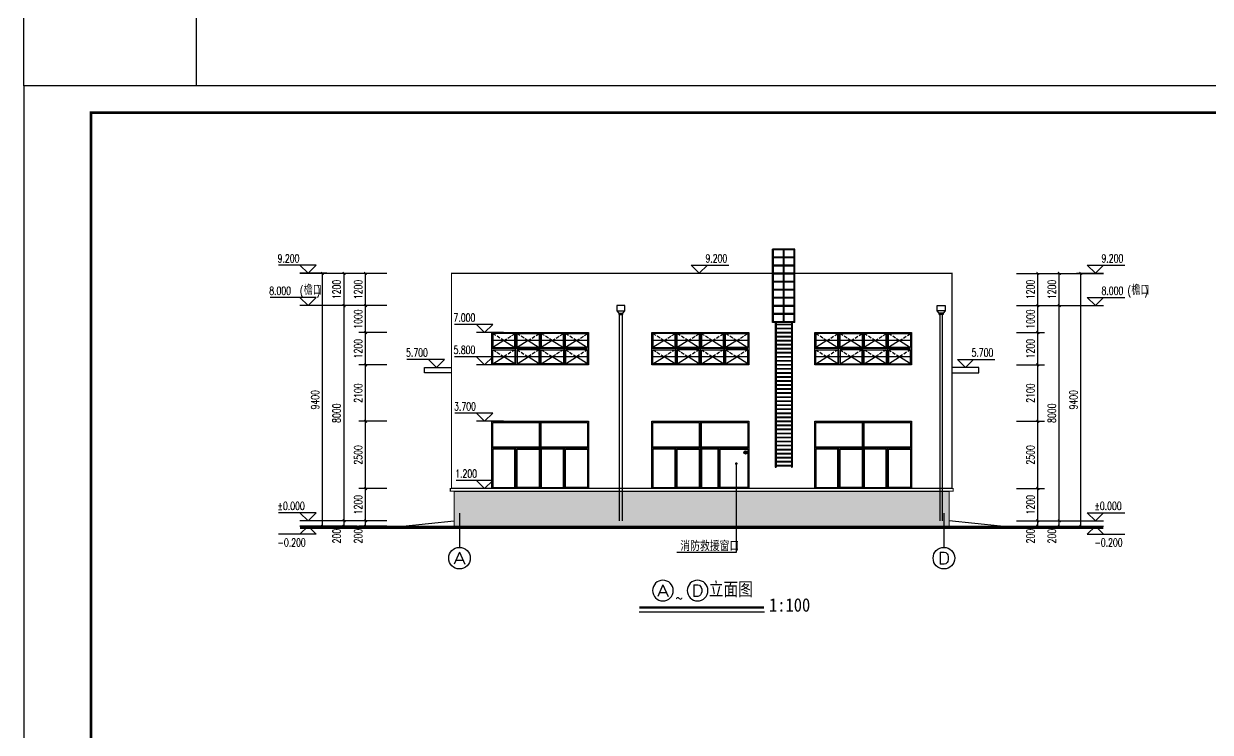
# Model space of a CAD drawing. Extents: x 4554681 to 4680693, y -485691 to -238770.
# Drawn here: x 4588255 to 4632344, y -450323 to -423979 of the extents above; entities that cross this region are included whole.
import ezdxf
from ezdxf.enums import TextEntityAlignment as Align

# ---------------------------------------------------------------- set-up
doc = ezdxf.new("R2010")
doc.units = 0
doc.header["$LTSCALE"] = 1000
doc.header["$MEASUREMENT"] = 0
doc.linetypes.add('DASH', pattern=[0.35, 0.25, -0.1])
doc.layers.get('0').update_dxf_attribs({"linetype": 'CONTINUOUS'})
doc.layers.get('Defpoints').update_dxf_attribs({"linetype": 'CONTINUOUS'})
doc.layers.add('_0', color=7, linetype='CONTINUOUS', lineweight=25)
for name, color, linetype in [('AXIS', 3, 'CONTINUOUS'), ('AXIS_TEXT', 7, 'CONTINUOUS'), ('DIM_ELEV', 3, 'CONTINUOUS'), ('DIM_LEAD', 3, 'CONTINUOUS'), ('E_STRM', 7, 'CONTINUOUS'), ('PUB_DIM', 3, 'CONTINUOUS'), ('PUB_HATCH', 8, 'CONTINUOUS'), ('PUB_TEXT', 7, 'CONTINUOUS'), ('PUB_TITLE', 4, 'CONTINUOUS'), ('WINDOW', 4, 'CONTINUOUS'), ('图名', 15, 'CONTINUOUS'), ('填充', 251, 'CONTINUOUS')]:
    doc.layers.add(name, color=color, linetype=linetype)
doc.styles.add('_HZTXT', font='txt.shx', dxfattribs={"width": 0.8, "bigfont": 'HZTXT.shx'})
doc.styles.add('_TCH_AXIS', font='COMPLEX', dxfattribs={"bigfont": 'GBCBIG'})
doc.styles.add('_TCH_DIM', font='SIMPLEX', dxfattribs={"bigfont": 'GBCBIG'})
doc.styles.add('_TCH_DIM_T3', font='SIMPLEX', dxfattribs={"width": 0.705882, "bigfont": 'GBCBIG'})
doc.styles.add('COMPLEX', font='COMPLEX')
doc.styles.add('宋体', font='', dxfattribs={"width": 0.7})
doc.styles.get('宋体').set_extended_font_data('SimSun')
doc.dimstyles.new('_TCH_ARCH&&100', dxfattribs={"dimtxt": 297.5, "dimasz": 100, "dimexe": 250, "dimexo": 300, "dimgap": 126.25, "dimtad": 1, "dimdec": 0, "dimzin": 0, "dimdsep": 46, "dimtxsty": '_TCH_DIM_T3', "dimblk": 'ARCHTICK', "dimcen": 0.09, "dimclrt": 7, "dimazin": 2, "dimtfac": 1, "dimtdec": 0, "dimtix": 1, "dimtmove": 2, "dimatfit": 3, "dimfxl": 0, "dimtolj": 1, "dimtzin": 0, "dimarcsym": 0})

# ---------------------------------------------------------------- blocks, each defined once
blk = doc.blocks.new('_ArchTick')
at = {"color": 0, "linetype": 'ByBlock', "const_width": 0.4}
blk.add_lwpolyline([(-0.5, -0.5), (0.5, 0.5)], dxfattribs=at)
blk = doc.blocks.new('*D104')
at = {"layer": 'Defpoints', "color": 0}
for p in [(4624848, -433260), (4625935, -433260), (4624848, -434460)]:
    blk.add_point(p, dxfattribs=at)
at = {"layer": 'PUB_DIM', "color": 0, "lineweight": -2}
for p, q in [((4625148, -433260), (4626185, -433260)), ((4625935, -434460), (4625935, -433260)), ((4625148, -434460), (4626185, -434460))]:
    blk.add_line(p, q, dxfattribs=at)
at = {"layer": 'PUB_DIM', "color": 0, "lineweight": -2, "xscale": 100, "yscale": 100, "zscale": 100}
for p, rotation in [((4625935, -433260), 90), ((4625935, -434460), 270)]:
    blk.add_blockref('_ArchTick', p, dxfattribs=dict(at, rotation=rotation))
at = {"layer": 'PUB_DIM', "color": 7, "insert": (4625660, -433860), "char_height": 297.5, "attachment_point": 5, "rotation": 90, "style": '_TCH_DIM_T3'}
blk.add_mtext('\\A1;1200', dxfattribs=at)
blk = doc.blocks.new('*D105')
at = {"layer": 'Defpoints', "color": 0}
for p in [(4624848, -434460), (4625935, -434460), (4624848, -435460)]:
    blk.add_point(p, dxfattribs=at)
at = {"layer": 'PUB_DIM', "color": 0, "lineweight": -2}
for p, q in [((4625148, -434460), (4626185, -434460)), ((4625935, -435460), (4625935, -434460)), ((4625148, -435460), (4626185, -435460))]:
    blk.add_line(p, q, dxfattribs=at)
at = {"layer": 'PUB_DIM', "color": 0, "lineweight": -2, "xscale": 100, "yscale": 100, "zscale": 100}
for p, rotation in [((4625935, -434460), 90), ((4625935, -435460), 270)]:
    blk.add_blockref('_ArchTick', p, dxfattribs=dict(at, rotation=rotation))
at = {"layer": 'PUB_DIM', "color": 7, "insert": (4625660, -434960), "char_height": 297.5, "attachment_point": 5, "rotation": 90, "style": '_TCH_DIM_T3'}
blk.add_mtext('\\A1;1000', dxfattribs=at)
blk = doc.blocks.new('*D106')
at = {"layer": 'Defpoints', "color": 0}
for p in [(4624848, -435460), (4625935, -435460), (4624848, -436661)]:
    blk.add_point(p, dxfattribs=at)
at = {"layer": 'PUB_DIM', "color": 0, "lineweight": -2}
for p, q in [((4625148, -435460), (4626185, -435460)), ((4625935, -436661), (4625935, -435460)), ((4625148, -436661), (4626185, -436661))]:
    blk.add_line(p, q, dxfattribs=at)
at = {"layer": 'PUB_DIM', "color": 0, "lineweight": -2, "xscale": 100, "yscale": 100, "zscale": 100}
for p, rotation in [((4625935, -435460), 90), ((4625935, -436661), 270)]:
    blk.add_blockref('_ArchTick', p, dxfattribs=dict(at, rotation=rotation))
at = {"layer": 'PUB_DIM', "color": 7, "insert": (4625660, -436060), "char_height": 297.5, "attachment_point": 5, "rotation": 90, "style": '_TCH_DIM_T3'}
blk.add_mtext('\\A1;1200', dxfattribs=at)
blk = doc.blocks.new('*D107')
at = {"layer": 'Defpoints', "color": 0}
for p in [(4624848, -436661), (4625935, -436661), (4624848, -438761)]:
    blk.add_point(p, dxfattribs=at)
at = {"layer": 'PUB_DIM', "color": 0, "lineweight": -2}
for p, q in [((4625148, -436661), (4626185, -436661)), ((4625935, -438761), (4625935, -436661)), ((4625148, -438761), (4626185, -438761))]:
    blk.add_line(p, q, dxfattribs=at)
at = {"layer": 'PUB_DIM', "color": 0, "lineweight": -2, "xscale": 100, "yscale": 100, "zscale": 100}
for p, rotation in [((4625935, -436661), 90), ((4625935, -438761), 270)]:
    blk.add_blockref('_ArchTick', p, dxfattribs=dict(at, rotation=rotation))
at = {"layer": 'PUB_DIM', "color": 7, "insert": (4625660, -437711), "char_height": 297.5, "attachment_point": 5, "rotation": 90, "style": '_TCH_DIM_T3'}
blk.add_mtext('\\A1;2100', dxfattribs=at)
blk = doc.blocks.new('*D108')
at = {"layer": 'Defpoints', "color": 0}
for p in [(4624848, -438761), (4625935, -438761), (4624848, -441260)]:
    blk.add_point(p, dxfattribs=at)
at = {"layer": 'PUB_DIM', "color": 0, "lineweight": -2}
for p, q in [((4625148, -438761), (4626185, -438761)), ((4625935, -441260), (4625935, -438761)), ((4625148, -441260), (4626185, -441260))]:
    blk.add_line(p, q, dxfattribs=at)
at = {"layer": 'PUB_DIM', "color": 0, "lineweight": -2, "xscale": 100, "yscale": 100, "zscale": 100}
for p, rotation in [((4625935, -438761), 90), ((4625935, -441260), 270)]:
    blk.add_blockref('_ArchTick', p, dxfattribs=dict(at, rotation=rotation))
at = {"layer": 'PUB_DIM', "color": 7, "insert": (4625660, -440010), "char_height": 297.5, "attachment_point": 5, "rotation": 90, "style": '_TCH_DIM_T3'}
blk.add_mtext('\\A1;2500', dxfattribs=at)
blk = doc.blocks.new('*D109')
at = {"layer": 'Defpoints', "color": 0}
for p in [(4624848, -441260), (4625935, -441260), (4624848, -442460)]:
    blk.add_point(p, dxfattribs=at)
at = {"layer": 'PUB_DIM', "color": 0, "lineweight": -2}
for p, q in [((4625148, -441260), (4626185, -441260)), ((4625935, -442460), (4625935, -441260)), ((4625148, -442460), (4626185, -442460))]:
    blk.add_line(p, q, dxfattribs=at)
at = {"layer": 'PUB_DIM', "color": 0, "lineweight": -2, "xscale": 100, "yscale": 100, "zscale": 100}
for p, rotation in [((4625935, -441260), 90), ((4625935, -442460), 270)]:
    blk.add_blockref('_ArchTick', p, dxfattribs=dict(at, rotation=rotation))
at = {"layer": 'PUB_DIM', "color": 7, "insert": (4625660, -441860), "char_height": 297.5, "attachment_point": 5, "rotation": 90, "style": '_TCH_DIM_T3'}
blk.add_mtext('\\A1;1200', dxfattribs=at)
blk = doc.blocks.new('*D110')
at = {"layer": 'Defpoints', "color": 0}
for p in [(4624848, -442460), (4625935, -442460), (4624848, -442660)]:
    blk.add_point(p, dxfattribs=at)
at = {"layer": 'PUB_DIM', "color": 0, "lineweight": -2}
for p, q in [((4625148, -442460), (4626185, -442460)), ((4625935, -442460), (4625935, -442360)), ((4625935, -442660), (4625935, -442460)), ((4625148, -442660), (4626185, -442660)), ((4625935, -442660), (4625935, -442760))]:
    blk.add_line(p, q, dxfattribs=at)
at = {"layer": 'PUB_DIM', "color": 0, "lineweight": -2, "xscale": 100, "yscale": 100, "zscale": 100}
for p, rotation in [((4625935, -442460), 270), ((4625935, -442660), 90)]:
    blk.add_blockref('_ArchTick', p, dxfattribs=dict(at, rotation=rotation))
at = {"layer": 'PUB_DIM', "color": 7, "insert": (4625660, -443030), "char_height": 297.5, "attachment_point": 5, "rotation": 90, "style": '_TCH_DIM_T3'}
blk.add_mtext('\\A1;200', dxfattribs=at)
blk = doc.blocks.new('*D111')
at = {"layer": 'Defpoints', "color": 0}
for p in [(4625948, -433260), (4627535, -433260), (4625948, -442660)]:
    blk.add_point(p, dxfattribs=at)
at = {"layer": 'PUB_DIM', "color": 0, "lineweight": -2}
for p, q in [((4626248, -433260), (4627785, -433260)), ((4627535, -442660), (4627535, -433260)), ((4626248, -442660), (4627785, -442660))]:
    blk.add_line(p, q, dxfattribs=at)
at = {"layer": 'PUB_DIM', "color": 0, "lineweight": -2, "xscale": 100, "yscale": 100, "zscale": 100}
for p, rotation in [((4627535, -433260), 90), ((4627535, -442660), 270)]:
    blk.add_blockref('_ArchTick', p, dxfattribs=dict(at, rotation=rotation))
at = {"layer": 'PUB_DIM', "color": 7, "insert": (4627260, -437960), "char_height": 297.5, "attachment_point": 5, "rotation": 90, "style": '_TCH_DIM_T3'}
blk.add_mtext('\\A1;9400', dxfattribs=at)
blk = doc.blocks.new('*D112')
at = {"layer": 'Defpoints', "color": 0}
for p in [(4625948, -433260), (4626735, -433260), (4625948, -434460)]:
    blk.add_point(p, dxfattribs=at)
at = {"layer": 'PUB_DIM', "color": 0, "lineweight": -2}
for p, q in [((4626248, -433260), (4626985, -433260)), ((4626735, -434460), (4626735, -433260)), ((4626248, -434460), (4626985, -434460))]:
    blk.add_line(p, q, dxfattribs=at)
at = {"layer": 'PUB_DIM', "color": 0, "lineweight": -2, "xscale": 100, "yscale": 100, "zscale": 100}
for p, rotation in [((4626735, -433260), 90), ((4626735, -434460), 270)]:
    blk.add_blockref('_ArchTick', p, dxfattribs=dict(at, rotation=rotation))
at = {"layer": 'PUB_DIM', "color": 7, "insert": (4626460, -433860), "char_height": 297.5, "attachment_point": 5, "rotation": 90, "style": '_TCH_DIM_T3'}
blk.add_mtext('\\A1;1200', dxfattribs=at)
blk = doc.blocks.new('*D113')
at = {"layer": 'Defpoints', "color": 0}
for p in [(4625948, -434460), (4626735, -434460), (4625948, -442460)]:
    blk.add_point(p, dxfattribs=at)
at = {"layer": 'PUB_DIM', "color": 0, "lineweight": -2}
for p, q in [((4626248, -434460), (4626985, -434460)), ((4626735, -442460), (4626735, -434460)), ((4626248, -442460), (4626985, -442460))]:
    blk.add_line(p, q, dxfattribs=at)
at = {"layer": 'PUB_DIM', "color": 0, "lineweight": -2, "xscale": 100, "yscale": 100, "zscale": 100}
for p, rotation in [((4626735, -434460), 90), ((4626735, -442460), 270)]:
    blk.add_blockref('_ArchTick', p, dxfattribs=dict(at, rotation=rotation))
at = {"layer": 'PUB_DIM', "color": 7, "insert": (4626460, -438460), "char_height": 297.5, "attachment_point": 5, "rotation": 90, "style": '_TCH_DIM_T3'}
blk.add_mtext('\\A1;8000', dxfattribs=at)
blk = doc.blocks.new('*D114')
at = {"layer": 'Defpoints', "color": 0}
for p in [(4625948, -442460), (4626735, -442460), (4625948, -442660)]:
    blk.add_point(p, dxfattribs=at)
at = {"layer": 'PUB_DIM', "color": 0, "lineweight": -2}
for p, q in [((4626248, -442460), (4626985, -442460)), ((4626735, -442460), (4626735, -442360)), ((4626735, -442660), (4626735, -442460)), ((4626248, -442660), (4626985, -442660)), ((4626735, -442660), (4626735, -442760))]:
    blk.add_line(p, q, dxfattribs=at)
at = {"layer": 'PUB_DIM', "color": 0, "lineweight": -2, "xscale": 100, "yscale": 100, "zscale": 100}
for p, rotation in [((4626735, -442460), 270), ((4626735, -442660), 90)]:
    blk.add_blockref('_ArchTick', p, dxfattribs=dict(at, rotation=rotation))
at = {"layer": 'PUB_DIM', "color": 7, "insert": (4626460, -443030), "char_height": 297.5, "attachment_point": 5, "rotation": 90, "style": '_TCH_DIM_T3'}
blk.add_mtext('\\A1;200', dxfattribs=at)
blk = doc.blocks.new('*D115')
at = {"layer": 'Defpoints', "color": 0}
for p in [(4600957, -433260), (4602044, -433260), (4602044, -434460)]:
    blk.add_point(p, dxfattribs=at)
at = {"layer": 'PUB_DIM', "color": 0, "lineweight": -2}
for p, q in [((4601744, -433260), (4600707, -433260)), ((4600957, -434460), (4600957, -433260)), ((4601744, -434460), (4600707, -434460))]:
    blk.add_line(p, q, dxfattribs=at)
at = {"layer": 'PUB_DIM', "color": 0, "lineweight": -2, "xscale": 100, "yscale": 100, "zscale": 100}
for p, rotation in [((4600957, -433260), 90), ((4600957, -434460), 270)]:
    blk.add_blockref('_ArchTick', p, dxfattribs=dict(at, rotation=rotation))
at = {"layer": 'PUB_DIM', "color": 7, "insert": (4600682, -433860), "char_height": 297.5, "attachment_point": 5, "rotation": 90, "style": '_TCH_DIM_T3'}
blk.add_mtext('\\A1;1200', dxfattribs=at)
blk = doc.blocks.new('*D116')
at = {"layer": 'Defpoints', "color": 0}
for p in [(4600957, -434460), (4602044, -434460), (4602044, -435460)]:
    blk.add_point(p, dxfattribs=at)
at = {"layer": 'PUB_DIM', "color": 0, "lineweight": -2}
for p, q in [((4601744, -434460), (4600707, -434460)), ((4600957, -435460), (4600957, -434460)), ((4601744, -435460), (4600707, -435460))]:
    blk.add_line(p, q, dxfattribs=at)
at = {"layer": 'PUB_DIM', "color": 0, "lineweight": -2, "xscale": 100, "yscale": 100, "zscale": 100}
for p, rotation in [((4600957, -434460), 90), ((4600957, -435460), 270)]:
    blk.add_blockref('_ArchTick', p, dxfattribs=dict(at, rotation=rotation))
at = {"layer": 'PUB_DIM', "color": 7, "insert": (4600682, -434960), "char_height": 297.5, "attachment_point": 5, "rotation": 90, "style": '_TCH_DIM_T3'}
blk.add_mtext('\\A1;1000', dxfattribs=at)
blk = doc.blocks.new('*D117')
at = {"layer": 'Defpoints', "color": 0}
for p in [(4600957, -435460), (4602044, -435460), (4602044, -436661)]:
    blk.add_point(p, dxfattribs=at)
at = {"layer": 'PUB_DIM', "color": 0, "lineweight": -2}
for p, q in [((4601744, -435460), (4600707, -435460)), ((4600957, -436661), (4600957, -435460)), ((4601744, -436661), (4600707, -436661))]:
    blk.add_line(p, q, dxfattribs=at)
at = {"layer": 'PUB_DIM', "color": 0, "lineweight": -2, "xscale": 100, "yscale": 100, "zscale": 100}
for p, rotation in [((4600957, -435460), 90), ((4600957, -436661), 270)]:
    blk.add_blockref('_ArchTick', p, dxfattribs=dict(at, rotation=rotation))
at = {"layer": 'PUB_DIM', "color": 7, "insert": (4600682, -436060), "char_height": 297.5, "attachment_point": 5, "rotation": 90, "style": '_TCH_DIM_T3'}
blk.add_mtext('\\A1;1200', dxfattribs=at)
blk = doc.blocks.new('*D118')
at = {"layer": 'Defpoints', "color": 0}
for p in [(4600957, -436661), (4602044, -436661), (4602044, -438761)]:
    blk.add_point(p, dxfattribs=at)
at = {"layer": 'PUB_DIM', "color": 0, "lineweight": -2}
for p, q in [((4601744, -436661), (4600707, -436661)), ((4600957, -438761), (4600957, -436661)), ((4601744, -438761), (4600707, -438761))]:
    blk.add_line(p, q, dxfattribs=at)
at = {"layer": 'PUB_DIM', "color": 0, "lineweight": -2, "xscale": 100, "yscale": 100, "zscale": 100}
for p, rotation in [((4600957, -436661), 90), ((4600957, -438761), 270)]:
    blk.add_blockref('_ArchTick', p, dxfattribs=dict(at, rotation=rotation))
at = {"layer": 'PUB_DIM', "color": 7, "insert": (4600682, -437711), "char_height": 297.5, "attachment_point": 5, "rotation": 90, "style": '_TCH_DIM_T3'}
blk.add_mtext('\\A1;2100', dxfattribs=at)
blk = doc.blocks.new('*D119')
at = {"layer": 'Defpoints', "color": 0}
for p in [(4600957, -438761), (4602044, -438761), (4602044, -441260)]:
    blk.add_point(p, dxfattribs=at)
at = {"layer": 'PUB_DIM', "color": 0, "lineweight": -2}
for p, q in [((4601744, -438761), (4600707, -438761)), ((4600957, -441260), (4600957, -438761)), ((4601744, -441260), (4600707, -441260))]:
    blk.add_line(p, q, dxfattribs=at)
at = {"layer": 'PUB_DIM', "color": 0, "lineweight": -2, "xscale": 100, "yscale": 100, "zscale": 100}
for p, rotation in [((4600957, -438761), 90), ((4600957, -441260), 270)]:
    blk.add_blockref('_ArchTick', p, dxfattribs=dict(at, rotation=rotation))
at = {"layer": 'PUB_DIM', "color": 7, "insert": (4600682, -440010), "char_height": 297.5, "attachment_point": 5, "rotation": 90, "style": '_TCH_DIM_T3'}
blk.add_mtext('\\A1;2500', dxfattribs=at)
blk = doc.blocks.new('*D120')
at = {"layer": 'Defpoints', "color": 0}
for p in [(4600957, -441260), (4602044, -441260), (4602044, -442460)]:
    blk.add_point(p, dxfattribs=at)
at = {"layer": 'PUB_DIM', "color": 0, "lineweight": -2}
for p, q in [((4601744, -441260), (4600707, -441260)), ((4600957, -442460), (4600957, -441260)), ((4601744, -442460), (4600707, -442460))]:
    blk.add_line(p, q, dxfattribs=at)
at = {"layer": 'PUB_DIM', "color": 0, "lineweight": -2, "xscale": 100, "yscale": 100, "zscale": 100}
for p, rotation in [((4600957, -441260), 90), ((4600957, -442460), 270)]:
    blk.add_blockref('_ArchTick', p, dxfattribs=dict(at, rotation=rotation))
at = {"layer": 'PUB_DIM', "color": 7, "insert": (4600682, -441860), "char_height": 297.5, "attachment_point": 5, "rotation": 90, "style": '_TCH_DIM_T3'}
blk.add_mtext('\\A1;1200', dxfattribs=at)
blk = doc.blocks.new('*D121')
at = {"layer": 'Defpoints', "color": 0}
for p in [(4600957, -442460), (4602044, -442460), (4602044, -442660)]:
    blk.add_point(p, dxfattribs=at)
at = {"layer": 'PUB_DIM', "color": 0, "lineweight": -2}
for p, q in [((4601744, -442460), (4600707, -442460)), ((4600957, -442460), (4600957, -442360)), ((4600957, -442660), (4600957, -442460)), ((4601744, -442660), (4600707, -442660)), ((4600957, -442660), (4600957, -442760))]:
    blk.add_line(p, q, dxfattribs=at)
at = {"layer": 'PUB_DIM', "color": 0, "lineweight": -2, "xscale": 100, "yscale": 100, "zscale": 100}
for p, rotation in [((4600957, -442460), 270), ((4600957, -442660), 90)]:
    blk.add_blockref('_ArchTick', p, dxfattribs=dict(at, rotation=rotation))
at = {"layer": 'PUB_DIM', "color": 7, "insert": (4600682, -443030), "char_height": 297.5, "attachment_point": 5, "rotation": 90, "style": '_TCH_DIM_T3'}
blk.add_mtext('\\A1;200', dxfattribs=at)
blk = doc.blocks.new('*D122')
at = {"layer": 'Defpoints', "color": 0}
for p in [(4599357, -433260), (4600944, -433260), (4600944, -442660)]:
    blk.add_point(p, dxfattribs=at)
at = {"layer": 'PUB_DIM', "color": 0, "lineweight": -2}
for p, q in [((4600644, -433260), (4599107, -433260)), ((4599357, -442660), (4599357, -433260)), ((4600644, -442660), (4599107, -442660))]:
    blk.add_line(p, q, dxfattribs=at)
at = {"layer": 'PUB_DIM', "color": 0, "lineweight": -2, "xscale": 100, "yscale": 100, "zscale": 100}
for p, rotation in [((4599357, -433260), 90), ((4599357, -442660), 270)]:
    blk.add_blockref('_ArchTick', p, dxfattribs=dict(at, rotation=rotation))
at = {"layer": 'PUB_DIM', "color": 7, "insert": (4599082, -437960), "char_height": 297.5, "attachment_point": 5, "rotation": 90, "style": '_TCH_DIM_T3'}
blk.add_mtext('\\A1;9400', dxfattribs=at)
blk = doc.blocks.new('*D123')
at = {"layer": 'Defpoints', "color": 0}
for p in [(4600157, -433260), (4600944, -433260), (4600944, -434460)]:
    blk.add_point(p, dxfattribs=at)
at = {"layer": 'PUB_DIM', "color": 0, "lineweight": -2}
for p, q in [((4600644, -433260), (4599907, -433260)), ((4600157, -434460), (4600157, -433260)), ((4600644, -434460), (4599907, -434460))]:
    blk.add_line(p, q, dxfattribs=at)
at = {"layer": 'PUB_DIM', "color": 0, "lineweight": -2, "xscale": 100, "yscale": 100, "zscale": 100}
for p, rotation in [((4600157, -433260), 90), ((4600157, -434460), 270)]:
    blk.add_blockref('_ArchTick', p, dxfattribs=dict(at, rotation=rotation))
at = {"layer": 'PUB_DIM', "color": 7, "insert": (4599882, -433860), "char_height": 297.5, "attachment_point": 5, "rotation": 90, "style": '_TCH_DIM_T3'}
blk.add_mtext('\\A1;1200', dxfattribs=at)
blk = doc.blocks.new('*D124')
at = {"layer": 'Defpoints', "color": 0}
for p in [(4600157, -434460), (4600944, -434460), (4600944, -442460)]:
    blk.add_point(p, dxfattribs=at)
at = {"layer": 'PUB_DIM', "color": 0, "lineweight": -2}
for p, q in [((4600644, -434460), (4599907, -434460)), ((4600157, -442460), (4600157, -434460)), ((4600644, -442460), (4599907, -442460))]:
    blk.add_line(p, q, dxfattribs=at)
at = {"layer": 'PUB_DIM', "color": 0, "lineweight": -2, "xscale": 100, "yscale": 100, "zscale": 100}
for p, rotation in [((4600157, -434460), 90), ((4600157, -442460), 270)]:
    blk.add_blockref('_ArchTick', p, dxfattribs=dict(at, rotation=rotation))
at = {"layer": 'PUB_DIM', "color": 7, "insert": (4599882, -438460), "char_height": 297.5, "attachment_point": 5, "rotation": 90, "style": '_TCH_DIM_T3'}
blk.add_mtext('\\A1;8000', dxfattribs=at)
blk = doc.blocks.new('*D125')
at = {"layer": 'Defpoints', "color": 0}
for p in [(4600157, -442460), (4600944, -442460), (4600944, -442660)]:
    blk.add_point(p, dxfattribs=at)
at = {"layer": 'PUB_DIM', "color": 0, "lineweight": -2}
for p, q in [((4600644, -442460), (4599907, -442460)), ((4600157, -442460), (4600157, -442360)), ((4600157, -442660), (4600157, -442460)), ((4600644, -442660), (4599907, -442660)), ((4600157, -442660), (4600157, -442760))]:
    blk.add_line(p, q, dxfattribs=at)
at = {"layer": 'PUB_DIM', "color": 0, "lineweight": -2, "xscale": 100, "yscale": 100, "zscale": 100}
for p, rotation in [((4600157, -442460), 270), ((4600157, -442660), 90)]:
    blk.add_blockref('_ArchTick', p, dxfattribs=dict(at, rotation=rotation))
at = {"layer": 'PUB_DIM', "color": 7, "insert": (4599882, -443030), "char_height": 297.5, "attachment_point": 5, "rotation": 90, "style": '_TCH_DIM_T3'}
blk.add_mtext('\\A1;200', dxfattribs=at)
blk = doc.blocks.new('_RAINH')
blk.add_lwpolyline([(-150, 0), (-150, -200), (150, -200), (150, 0)], close=True)
for points in [[(-150, -200), (-75, -280), (75, -280), (150, -200)], [(-75, -280), (-75, -330), (75, -330), (75, -280)]]:
    blk.add_lwpolyline(points)
blk = doc.blocks.new('C-3015')
at = {"layer": 'PUB_HATCH', "linetype": 'DASH', "ltscale": 0.5}
for p, q in [((733687, 126065), (733277, 126325)), ((733687, 126065), (734097, 126325)), ((734587, 126065), (734177, 126325)), ((734587, 126065), (734997, 126325)), ((735487, 126065), (735077, 126325)), ((735487, 126065), (735897, 126325)), ((736387, 126065), (735977, 126325)), ((736387, 126065), (736797, 126325)), ((733277, 125725), (733687, 125465)), ((734097, 125725), (733687, 125465)), ((734177, 125725), (734587, 125465)), ((734997, 125725), (734587, 125465)), ((735077, 125725), (735487, 125465)), ((735897, 125725), (735487, 125465)), ((735977, 125725), (736387, 125465)), ((736797, 125725), (736387, 125465))]:
    blk.add_line(p, q, dxfattribs=at)
at = {"layer": 'PUB_HATCH'}
for p, q in [((736837, 126065), (733237, 126065)), ((733687, 126065), (733277, 125805)), ((733687, 126065), (734097, 125805)), ((734587, 126065), (734177, 125805)), ((734587, 126065), (734997, 125805)), ((735487, 126065), (735077, 125805)), ((735487, 126065), (735897, 125805)), ((736387, 126065), (735977, 125805)), ((736387, 126065), (736797, 125805)), ((736837, 125465), (733237, 125465)), ((733277, 125205), (733687, 125465)), ((734097, 125205), (733687, 125465)), ((734177, 125205), (734587, 125465)), ((734997, 125205), (734587, 125465)), ((735077, 125205), (735487, 125465)), ((735897, 125205), (735487, 125465)), ((735977, 125205), (736387, 125465)), ((736797, 125205), (736387, 125465))]:
    blk.add_line(p, q, dxfattribs=at)
at = {"layer": 'WINDOW', "color": 160}
for p, q in [((734137, 125165), (734137, 126365)), ((735037, 125165), (735037, 126365)), ((735937, 125165), (735937, 126365)), ((736797, 125765), (733237, 125765))]:
    blk.add_line(p, q, dxfattribs=at)
for points in [[(733237, 126365), (736837, 126365), (736837, 125165), (733237, 125165)], [(734097, 126325), (733277, 126325), (733277, 125805), (734097, 125805)], [(734177, 126325), (734997, 126325), (734997, 125805), (734177, 125805)], [(735897, 126325), (735077, 126325), (735077, 125805), (735897, 125805)], [(735977, 126325), (736797, 126325), (736797, 125805), (735977, 125805)], [(734097, 125205), (733277, 125205), (733277, 125725), (734097, 125725)], [(734177, 125205), (734997, 125205), (734997, 125725), (734177, 125725)], [(735897, 125205), (735077, 125205), (735077, 125725), (735897, 125725)], [(735977, 125205), (736797, 125205), (736797, 125725), (735977, 125725)]]:
    blk.add_lwpolyline(points, close=True, dxfattribs=at)
blk = doc.blocks.new('_AXISO')
blk.add_circle((0, 0), 0.5)
at = {"layer": 'AXIS_TEXT', "style": 'COMPLEX', "width": 1.041667}
blk.add_attdef('A', text='', height=0.56, dxfattribs=at).set_placement((-0.25, -0.28), (0.25, -0.28), align=Align.FIT)

msp = doc.modelspace()

# ---------------------------------------------------------------- hatches: boundary and pattern name
at = {"layer": '_0'}
msp.add_hatch(color=0, dxfattribs=at).paths.add_polyline_path([(4615025.9, -439919.2, -1), (4615125.9, -439919.2, -1)])
at = {"layer": '填充', "linetype": 'ByBlock', "lineweight": 100}
h = msp.add_hatch(dxfattribs=at)
h.set_pattern_fill('AR-B816C', color=256, scale=200)
h.set_pattern_definition([(180, (15848423.03, 300959.88), (-245.692378, 245.692378), [479.867928, -11.51682]), (180, (15848668.72, 300971.4), (-245.692378, 245.692378), [479.867928, -11.51682]), (90, (15848423.03, 300959.88), (245.692378, 245.692378), [-257.20918, 234.175548]), (90, (15848434.54, 300959.88), (245.692378, 245.692378), [-257.20918, 234.175548])])
h.paths.add_polyline_path([(4622646, -442660.4), (4622646, -441360.4), (4604246, -441360.4), (4604246, -442660.4)])

# ---------------------------------------------------------------- linework, layer by layer
at = {"color": 8}
for p, q in [((4616081, -435088), (4616081, -432358)), ((4616911, -432358), (4616081, -432358)), ((4616911, -432388), (4616081, -432388)), ((4616111, -432658), (4616111, -432388)), ((4616481, -432658), (4616481, -432388)), ((4616511, -432658), (4616511, -432388)), ((4616881, -432658), (4616881, -432388)), ((4616911, -435088), (4616911, -432358)), ((4616911, -432658), (4616081, -432658)), ((4616911, -432688), (4616081, -432688)), ((4616111, -432958), (4616111, -432688)), ((4616481, -432958), (4616481, -432688)), ((4616511, -432958), (4616511, -432688)), ((4616881, -432958), (4616881, -432688)), ((4616911, -432958), (4616081, -432958)), ((4616911, -432988), (4616081, -432988)), ((4616911, -433258), (4616081, -433258)), ((4616911, -433288), (4616081, -433288)), ((4616111, -433258), (4616111, -432988)), ((4616111, -433558), (4616111, -433288)), ((4616481, -433258), (4616481, -432988)), ((4616481, -433558), (4616481, -433288)), ((4616511, -433258), (4616511, -432988)), ((4616511, -433558), (4616511, -433288)), ((4616881, -433258), (4616881, -432988)), ((4616881, -433558), (4616881, -433288)), ((4616911, -433558), (4616081, -433558)), ((4616911, -433588), (4616081, -433588)), ((4616111, -433858), (4616111, -433588)), ((4616481, -433858), (4616481, -433588)), ((4616511, -433858), (4616511, -433588)), ((4616881, -433858), (4616881, -433588)), ((4616911, -433858), (4616081, -433858)), ((4616911, -433888), (4616081, -433888)), ((4616911, -434158), (4616081, -434158)), ((4616911, -434188), (4616081, -434188)), ((4616111, -434158), (4616111, -433888)), ((4616111, -434458), (4616111, -434188)), ((4616481, -434158), (4616481, -433888)), ((4616481, -434458), (4616481, -434188)), ((4616511, -434158), (4616511, -433888)), ((4616511, -434458), (4616511, -434188)), ((4616881, -434158), (4616881, -433888)), ((4616881, -434458), (4616881, -434188)), ((4616911, -434458), (4616081, -434458)), ((4616911, -434488), (4616081, -434488)), ((4616111, -434758), (4616111, -434488)), ((4616481, -434758), (4616481, -434488)), ((4616511, -434758), (4616511, -434488)), ((4616881, -434758), (4616881, -434488)), ((4616911, -434758), (4616081, -434758)), ((4616911, -434788), (4616081, -434788)), ((4616911, -435058), (4616081, -435058)), ((4616911, -435088), (4616081, -435088)), ((4616111, -435058), (4616111, -434788)), ((4616181, -435088), (4616181, -440460.4)), ((4616211, -435088), (4616211, -440460.4)), ((4616781, -435158), (4616211, -435158)), ((4616481, -435058), (4616481, -434788)), ((4616511, -435058), (4616511, -434788)), ((4616781, -435088), (4616781, -440460.4)), ((4616811, -435088), (4616811, -440460.4)), ((4616881, -435058), (4616881, -434788)), ((4616781, -435178), (4616211, -435178)), ((4616781, -435308), (4616211, -435308)), ((4616781, -435328), (4616211, -435328)), ((4616781, -435458), (4616211, -435458)), ((4616781, -435478), (4616211, -435478)), ((4616781, -435608), (4616211, -435608)), ((4616781, -435628), (4616211, -435628)), ((4616781, -435758), (4616211, -435758)), ((4616781, -435778), (4616211, -435778)), ((4616781, -435908), (4616211, -435908)), ((4616781, -435928), (4616211, -435928)), ((4616781, -436058), (4616211, -436058)), ((4616781, -436078), (4616211, -436078)), ((4616781, -436208), (4616211, -436208)), ((4616781, -436228), (4616211, -436228)), ((4616781, -436358), (4616211, -436358)), ((4616781, -436378), (4616211, -436378)), ((4616781, -436508), (4616211, -436508)), ((4616781, -436528), (4616211, -436528)), ((4616781, -436658), (4616211, -436658)), ((4616781, -436678), (4616211, -436678)), ((4616781, -436808), (4616211, -436808)), ((4616781, -436828), (4616211, -436828)), ((4616781, -436958), (4616211, -436958)), ((4616781, -436978), (4616211, -436978)), ((4616781, -437108), (4616211, -437108)), ((4616781, -437128), (4616211, -437128)), ((4616781, -437258), (4616211, -437258)), ((4616781, -437278), (4616211, -437278)), ((4616781, -437408), (4616211, -437408)), ((4616781, -437428), (4616211, -437428)), ((4616781, -437558), (4616211, -437558)), ((4616781, -437578), (4616211, -437578)), ((4616781, -437708), (4616211, -437708)), ((4616781, -437728), (4616211, -437728)), ((4616781, -437858), (4616211, -437858)), ((4616781, -437878), (4616211, -437878)), ((4616781, -438008), (4616211, -438008)), ((4616781, -438028), (4616211, -438028)), ((4616781, -438158), (4616211, -438158)), ((4616781, -438178), (4616211, -438178)), ((4616781, -438308), (4616211, -438308)), ((4616781, -438328), (4616211, -438328)), ((4616781, -438458), (4616211, -438458)), ((4616781, -438478), (4616211, -438478)), ((4616781, -438608), (4616211, -438608)), ((4616781, -438628), (4616211, -438628)), ((4616781, -438758), (4616211, -438758)), ((4616781, -438758), (4616211, -438758)), ((4616781, -438778), (4616211, -438778)), ((4616781, -438778), (4616211, -438778)), ((4616781, -438908), (4616211, -438908)), ((4616781, -438928), (4616211, -438928)), ((4616781, -439058), (4616211, -439058)), ((4616781, -439078), (4616211, -439078)), ((4616781, -439208), (4616211, -439208)), ((4616781, -439228), (4616211, -439228)), ((4616781, -439358), (4616211, -439358)), ((4616781, -439378), (4616211, -439378)), ((4616781, -439508), (4616211, -439508)), ((4616781, -439528), (4616211, -439528)), ((4616781, -439658), (4616211, -439658)), ((4616781, -439678), (4616211, -439678)), ((4616781, -439808), (4616211, -439808)), ((4616781, -439828), (4616211, -439828)), ((4616781, -439958), (4616211, -439958)), ((4616781, -439978), (4616211, -439978)), ((4616781, -440108), (4616211, -440108)), ((4616781, -440128), (4616211, -440128)), ((4616781, -440258), (4616211, -440258)), ((4616781, -440278), (4616211, -440278)), ((4616781, -440408), (4616211, -440408)), ((4616781, -440428), (4616211, -440428)), ((4616181, -440460.4), (4616211, -440460.4)), ((4616781, -440460.4), (4616811, -440460.4))]:
    msp.add_line(p, q, dxfattribs=at)
for p, q in [((4610396.6, -442460.4), (4610396.6, -434788)), ((4610521.6, -434788), (4610496.6, -434788)), ((4610496.6, -434788), (4610496.6, -442460.4)), ((4622271, -434788), (4622296, -434788)), ((4622296, -434788), (4622296, -442460.4)), ((4622396, -442460.4), (4622396, -434788))]:
    msp.add_line(p, q)
for points in [[(4604146, -436960.4), (4603146, -436960.4), (4603146, -436760.4), (4604146, -436760.4)], [(4622746, -436960.4), (4623746, -436960.4), (4623746, -436760.4), (4622746, -436760.4)]]:
    msp.add_lwpolyline(points)
at = {"layer": '_0', "color": 0}
for p, q in [((4622746, -441260.4), (4604146, -441260.4)), ((4604246, -441360.4), (4622646, -441360.4)), ((4602346, -442660.4), (4604246, -442460.4)), ((4624546, -442660.4), (4622646, -442460.4)), ((4598518, -442660.4), (4628374.1, -442660.4))]:
    msp.add_line(p, q, dxfattribs=at)
msp.add_lwpolyline([(4588254.8, -422737.3), (4594667.2, -422737.3), (4594667.2, -426290.7), (4588254.8, -426290.7)], close=True, dxfattribs=at)
for points, const_width in [([(4604246, -442660.4), (4604246, -441360.4), (4604106, -441360.4), (4604106, -441260.4), (4604146, -441260.4), (4604146, -433258), (4622746, -433258), (4622746, -441260.4), (4622786, -441260.4), (4622786, -441360.4), (4622646, -441360.4), (4622646, -442660.4)], 40), ([(4598518, -442710.4), (4628374.1, -442710.4)], 100)]:
    msp.add_lwpolyline(points, dxfattribs=dict(at, const_width=const_width))
for radius in [60, 50]:
    msp.add_circle((4615075.9, -439919.2), radius, dxfattribs=at)
at = {"layer": 'AXIS'}
for p, q in [((4614731.9, -440333.1), (4614731.9, -443642.1)), ((4614731.9, -443642.1), (4612527.4, -443642.1))]:
    msp.add_line(p, q, dxfattribs=at)
at = {"layer": 'AXIS', "color": 0}
for p, q in [((4604446, -442180.9), (4604446, -443449)), ((4622446.6, -442180.9), (4622446.6, -443449))]:
    msp.add_line(p, q, dxfattribs=at)
for centre in [(4604446, -443849), (4622446.6, -443849)]:
    msp.add_circle(centre, 400, dxfattribs=at)
at = {"layer": 'DIM_ELEV'}
for p, q in [((4599118, -432958), (4597719.1, -432958)), ((4598818, -433258), (4598518, -432958)), ((4599518, -433258), (4598518, -433258)), ((4598818, -433258), (4599118, -432958)), ((4612658.7, -433258), (4613658.7, -433258)), ((4613358.7, -433258), (4613058.7, -432958)), ((4613058.7, -432958), (4614457.6, -432958)), ((4613358.7, -433258), (4613658.7, -432958)), ((4627374.1, -433258), (4628374.1, -433258)), ((4628074.1, -433258), (4627774.1, -432958)), ((4627774.1, -432958), (4629173, -432958)), ((4628074.1, -433258), (4628374.1, -432958)), ((4599118, -434160.4), (4597407.1, -434160.4)), ((4598818, -434460.4), (4598518, -434160.4)), ((4598818, -434460.4), (4599118, -434160.4)), ((4628074.1, -434460.4), (4627774.1, -434160.4)), ((4627774.1, -434160.4), (4629173, -434160.4)), ((4628074.1, -434460.4), (4628374.1, -434160.4)), ((4599518, -434460.4), (4598518, -434460.4)), ((4627374.1, -434460.4), (4628374.1, -434460.4)), ((4605680, -435160.4), (4604255.5, -435160.4)), ((4605380, -435460.4), (4605080, -435160.4)), ((4605380, -435460.4), (4605680, -435160.4)), ((4606080, -435460.4), (4605080, -435460.4)), ((4603889.9, -436460.4), (4602491, -436460.4)), ((4603589.9, -436760.4), (4603289.9, -436460.4)), ((4603589.9, -436760.4), (4603889.9, -436460.4)), ((4605680, -436360.4), (4604256, -436360.4)), ((4605380, -436660.4), (4605080, -436360.4)), ((4605380, -436660.4), (4605680, -436360.4)), ((4623246, -436760.4), (4622946, -436460.4)), ((4622946, -436460.4), (4624344.9, -436460.4)), ((4623246, -436760.4), (4623546, -436460.4)), ((4606080, -436660.4), (4605080, -436660.4)), ((4605680, -438460.4), (4604276.7, -438460.4)), ((4605380, -438760.4), (4605080, -438460.4)), ((4605380, -438760.4), (4605680, -438460.4)), ((4606080, -438760.4), (4605080, -438760.4)), ((4605680, -440960.4), (4604317.4, -440960.4)), ((4605380, -441260.4), (4605080, -440960.4)), ((4606080, -441260.4), (4605080, -441260.4)), ((4605380, -441260.4), (4605680, -440960.4)), ((4599118, -442160.4), (4597719.1, -442160.4)), ((4598818, -442460.4), (4598518, -442160.4)), ((4598818, -442460.4), (4599118, -442160.4)), ((4628074.1, -442460.4), (4627774.1, -442160.4)), ((4627774.1, -442160.4), (4629173, -442160.4)), ((4628074.1, -442460.4), (4628374.1, -442160.4)), ((4599946.6, -442460.4), (4598518, -442460.4)), ((4626945.4, -442460.4), (4628374.1, -442460.4)), ((4599118, -442960.4), (4597719.1, -442960.4)), ((4598818, -442660.4), (4598518, -442960.4)), ((4599518, -442660.4), (4598518, -442660.4)), ((4598818, -442660.4), (4599118, -442960.4)), ((4627374.1, -442660.4), (4628374.1, -442660.4)), ((4628074.1, -442660.4), (4627774.1, -442960.4)), ((4627774.1, -442960.4), (4629173, -442960.4)), ((4628074.1, -442660.4), (4628374.1, -442960.4))]:
    msp.add_line(p, q, dxfattribs=at)
at = {"layer": 'DIM_LEAD', "const_width": 48}
msp.add_lwpolyline([(4614731.9, -440357.1, -1), (4614731.9, -440309.1, -1)], format="xyb", close=True, dxfattribs=at)
at = {"layer": 'E_STRM'}
for p, q in [((4610496.6, -434788), (4610496.6, -442460.4)), ((4622296, -434788), (4622296, -442460.4))]:
    msp.add_line(p, q, dxfattribs=at)
at = {"layer": 'PUB_DIM'}
for p, q in [((4601444.5, -433260), (4598518, -433260)), ((4625447.5, -433260), (4628374.1, -433260)), ((4601444.5, -434460.4), (4598518, -434460.4)), ((4625447.5, -434460.4), (4628374.1, -434460.4)), ((4601444.5, -442460.4), (4598518, -442460.4)), ((4625447.5, -442460.4), (4628374.1, -442460.4))]:
    msp.add_line(p, q, dxfattribs=at)
at = {"layer": 'PUB_TITLE', "color": 4}
msp.add_lwpolyline([(4588254.8, -485690.7), (4672354.8, -485690.7), (4672354.8, -426290.7), (4588254.8, -426290.7)], close=True, dxfattribs=at)
at = {"layer": 'PUB_TITLE', "color": 4, "const_width": 100}
msp.add_lwpolyline([(4590754.8, -484690.7), (4671354.8, -484690.7), (4671354.8, -427290.7), (4590754.8, -427290.7)], close=True, dxfattribs=at)
at = {"layer": 'WINDOW', "color": 160}
for p, q in [((4607446, -439760.4), (4605646, -439760.4)), ((4606546, -441260.4), (4606546, -439760.4)), ((4609246, -439760.4), (4607446, -439760.4)), ((4608346, -441260.4), (4608346, -439760.4)), ((4613396, -439760.4), (4611596, -439760.4)), ((4612496, -441260.4), (4612496, -439760.4)), ((4615196, -439760.4), (4613396, -439760.4)), ((4614096, -441260.4), (4614096, -439760.4)), ((4619446, -439760.4), (4617646, -439760.4)), ((4618546, -441260.4), (4618546, -439760.4)), ((4621246, -439760.4), (4619446, -439760.4)), ((4620346, -441260.4), (4620346, -439760.4))]:
    msp.add_line(p, q, dxfattribs=at)
for points in [[(4605646, -438760.4), (4607446, -438760.4), (4607446, -441260.4), (4605646, -441260.4)], [(4605686, -438800.4), (4607406, -438800.4), (4607406, -439720.4), (4605686, -439720.4)], [(4607446, -438760.4), (4609246, -438760.4), (4609246, -441260.4), (4607446, -441260.4)], [(4607486, -438800.4), (4609206, -438800.4), (4609206, -439720.4), (4607486, -439720.4)], [(4611596, -438760.4), (4613396, -438760.4), (4613396, -441260.4), (4611596, -441260.4)], [(4611636, -438800.4), (4613356, -438800.4), (4613356, -439720.4), (4611636, -439720.4)], [(4613396, -438760.4), (4615196, -438760.4), (4615196, -441260.4), (4613396, -441260.4)], [(4613436, -438800.4), (4615156, -438800.4), (4615156, -439720.4), (4613436, -439720.4)], [(4617646, -438760.4), (4619446, -438760.4), (4619446, -441260.4), (4617646, -441260.4)], [(4617686, -438800.4), (4619406, -438800.4), (4619406, -439720.4), (4617686, -439720.4)], [(4619446, -438760.4), (4621246, -438760.4), (4621246, -441260.4), (4619446, -441260.4)], [(4619486, -438800.4), (4621206, -438800.4), (4621206, -439720.4), (4619486, -439720.4)], [(4606506, -439800.4), (4605686, -439800.4), (4605686, -441220.4), (4606506, -441220.4)], [(4606586, -439800.4), (4607406, -439800.4), (4607406, -441220.4), (4606586, -441220.4)], [(4608306, -439800.4), (4607486, -439800.4), (4607486, -441220.4), (4608306, -441220.4)], [(4608386, -439800.4), (4609206, -439800.4), (4609206, -441220.4), (4608386, -441220.4)], [(4612456, -439800.4), (4611636, -439800.4), (4611636, -441220.4), (4612456, -441220.4)], [(4612536, -439800.4), (4613356, -439800.4), (4613356, -441220.4), (4612536, -441220.4)], [(4614056, -439800.4), (4613436, -439800.4), (4613436, -441220.4), (4614056, -441220.4)], [(4614136, -439800.4), (4615156, -439800.4), (4615156, -441220.4), (4614136, -441220.4)], [(4618506, -439800.4), (4617686, -439800.4), (4617686, -441220.4), (4618506, -441220.4)], [(4618586, -439800.4), (4619406, -439800.4), (4619406, -441220.4), (4618586, -441220.4)], [(4620306, -439800.4), (4619486, -439800.4), (4619486, -441220.4), (4620306, -441220.4)], [(4620386, -439800.4), (4621206, -439800.4), (4621206, -441220.4), (4620386, -441220.4)]]:
    msp.add_lwpolyline(points, close=True, dxfattribs=at)
at = {"layer": '图名'}
msp.add_line((4611122.3, -445840.6), (4615779, -445840.6), dxfattribs=at)
at = {"layer": '图名', "const_width": 84}
msp.add_lwpolyline([(4611134.1, -445680.8), (4615767.3, -445680.8)], dxfattribs=at)

# ---------------------------------------------------------------- block references
for p in [(3872409.4, -561825.1), (3878359.4, -561825.1), (3884409.4, -561825.1)]:
    msp.add_blockref('C-3015', p)
at = {"layer": 'AXIS'}
ref = msp.add_blockref('_AXISO', (4612005.4, -445053.7), dxfattribs=dict(at, xscale=-768, yscale=768, zscale=768))
ref.add_attrib('A', 'A', dxfattribs={"layer": 'AXIS_TEXT', "height": 434.4, "style": '_TCH_AXIS', "width": 1.166667}).set_placement((4611788.2, -445271), (4612222.6, -445271), align=Align.FIT)
ref = msp.add_blockref('_AXISO', (4613293.6, -445053.7), dxfattribs=dict(at, xscale=-768, yscale=768, zscale=768))
ref.add_attrib('A', 'D', dxfattribs={"layer": 'AXIS_TEXT', "height": 434.4, "style": '_TCH_AXIS', "width": 1.235294}).set_placement((4613076.4, -445271), (4613510.9, -445271), align=Align.FIT)
at = {"layer": 'E_STRM'}
msp.add_blockref('_RAINH', (4610446.6, -434458), dxfattribs=at)
at = {"layer": 'E_STRM', "xscale": -1}
msp.add_blockref('_RAINH', (4622346, -434458), dxfattribs=at)

# ---------------------------------------------------------------- texts
at = {"layer": 'AXIS_TEXT', "color": 0, "style": '_TCH_AXIS'}
for s, width, p, p2 in [('A', 1.166667, (4604219.7, -444075.3), (4604672.3, -444075.3)), ('D', 1.235294, (4622220.4, -444075.3), (4622672.9, -444075.3))]:
    msp.add_text(s, height=452.5, dxfattribs=dict(at, width=width)).set_placement(p, p2, align=Align.FIT)
at = {"layer": 'PUB_DIM', "style": '_HZTXT', "width": 0.8}
msp.add_text('消防救援窗口', height=365.69, dxfattribs=at).set_placement((4612651.5, -443581.9, 3517.8))
at = {"layer": 'PUB_TEXT', "style": '_TCH_DIM', "width": 0.705882}
for s, p in [('9.200', (4597689.1, -432853)), ('9.200', (4613587.6, -432853)), ('9.200', (4628303, -432853)), ('8.000', (4597377.1, -434055.4)), ('(', (4598515.1, -434055.4)), (')', (4599146.6, -434055.4)), ('8.000', (4628303, -434055.4)), ('(', (4629273, -434055.4)), (')', (4629904.5, -434055.4)), ('7.000', (4604225.5, -435055.4)), ('5.800', (4604226, -436255.4)), ('5.700', (4602461, -436355.4)), ('5.700', (4623474.9, -436355.4)), ('3.700', (4604246.7, -438355.4)), ('1.200', (4604287.4, -440855.4)), ('%%P0.000', (4597689.1, -442055.4)), ('%%P0.000', (4628043, -442055.4)), ('-0.200', (4597689.1, -443415.4)), ('-0.200', (4628043, -443415.4))]:
    msp.add_text(s, height=297.5, dxfattribs=at).set_placement(p)
at = {"layer": 'PUB_TEXT', "style": '_TCH_DIM'}
for p in [(4598655.1, -434055.4), (4629413, -434055.4)]:
    msp.add_text('檐口', height=337.59, dxfattribs=at).set_placement(p)
at = {"layer": '图名', "style": '宋体'}
for s, width, p in [('立面图', 0.8, (4613711.9, -445247.8)), ('~', 0.8, (4612473.8, -445595.2)), ('1:100', 0.9, (4615949.1, -445837.5))]:
    msp.add_text(s, height=500, dxfattribs=dict(at, width=width)).set_placement(p)

# ---------------------------------------------------------------- dimensions: what is measured, and where the dimension line sits
at = {"layer": 'PUB_DIM'}
for p1, p2, distance, picture, middle in [((4600944.5, -442660.4), (4600944.5, -433260), 1587.7, '*D122', (4599081.8, -437960.2)), ((4600944.5, -434460.4), (4600944.5, -433260), 787.7, '*D123', (4599881.8, -433860.2)), ((4602044.5, -434460.4), (4602044.5, -433260), 1087.7, '*D115', (4600681.8, -433860.2)), ((4624847.5, -434460.4), (4624847.5, -433260), -1087.7, '*D104', (4625660.3, -433860.2)), ((4625947.5, -442660.4), (4625947.5, -433260), -1587.7, '*D111', (4627260.3, -437960.2)), ((4625947.5, -434460.4), (4625947.5, -433260), -787.7, '*D112', (4626460.3, -433860.2)), ((4600944.5, -442460.4), (4600944.5, -434460.4), 787.7, '*D124', (4599881.8, -438460.4)), ((4602044.5, -435460.4), (4602044.5, -434460.4), 1087.7, '*D116', (4600681.8, -434960.4)), ((4624847.5, -435460.4), (4624847.5, -434460.4), -1087.7, '*D105', (4625660.3, -434960.4)), ((4625947.5, -442460.4), (4625947.5, -434460.4), -787.7, '*D113', (4626460.3, -438460.4)), ((4602044.5, -436660.6), (4602044.5, -435460.4), 1087.7, '*D117', (4600681.8, -436060.5)), ((4624847.5, -436660.6), (4624847.5, -435460.4), -1087.7, '*D106', (4625660.3, -436060.5)), ((4602044.5, -438760.6), (4602044.5, -436660.6), 1087.7, '*D118', (4600681.8, -437710.6)), ((4624847.5, -438760.6), (4624847.5, -436660.6), -1087.7, '*D107', (4625660.3, -437710.6)), ((4602044.5, -441260.4), (4602044.5, -438760.6), 1087.7, '*D119', (4600681.8, -440010.5)), ((4624847.5, -441260.4), (4624847.5, -438760.6), -1087.7, '*D108', (4625660.3, -440010.5)), ((4602044.5, -442460.4), (4602044.5, -441260.4), 1087.7, '*D120', (4600681.8, -441860.4)), ((4624847.5, -442460.4), (4624847.5, -441260.4), -1087.7, '*D109', (4625660.3, -441860.4))]:
    dim = msp.add_aligned_dim(p1=p1, p2=p2, distance=distance, dimstyle='_TCH_ARCH&&100', dxfattribs=at)
    dim.commit()
    dim.dimension.update_dxf_attribs({"geometry": picture, "text_midpoint": middle})
for base, p1, p2, picture, middle in [((4600156.8, -442460.4), (4600944.5, -442660.4), (4600944.5, -442460.4), '*D125', (4599881.8, -443030.4)), ((4600956.8, -442460.4), (4602044.5, -442660.4), (4602044.5, -442460.4), '*D121', (4600681.8, -443030.4)), ((4625935.3, -442460.4), (4624847.5, -442660.4), (4624847.5, -442460.4), '*D110', (4625660.3, -443030.4)), ((4626735.3, -442460.4), (4625947.5, -442660.4), (4625947.5, -442460.4), '*D114', (4626460.3, -443030.4))]:
    dim = msp.add_linear_dim(base=base, p1=p1, p2=p2, angle=90, dimstyle='_TCH_ARCH&&100', dxfattribs=at)
    dim.commit()
    dim.dimension.update_dxf_attribs({"geometry": picture, "text_midpoint": middle, "dimtype": 129})

doc.saveas('drawing.dxf')
